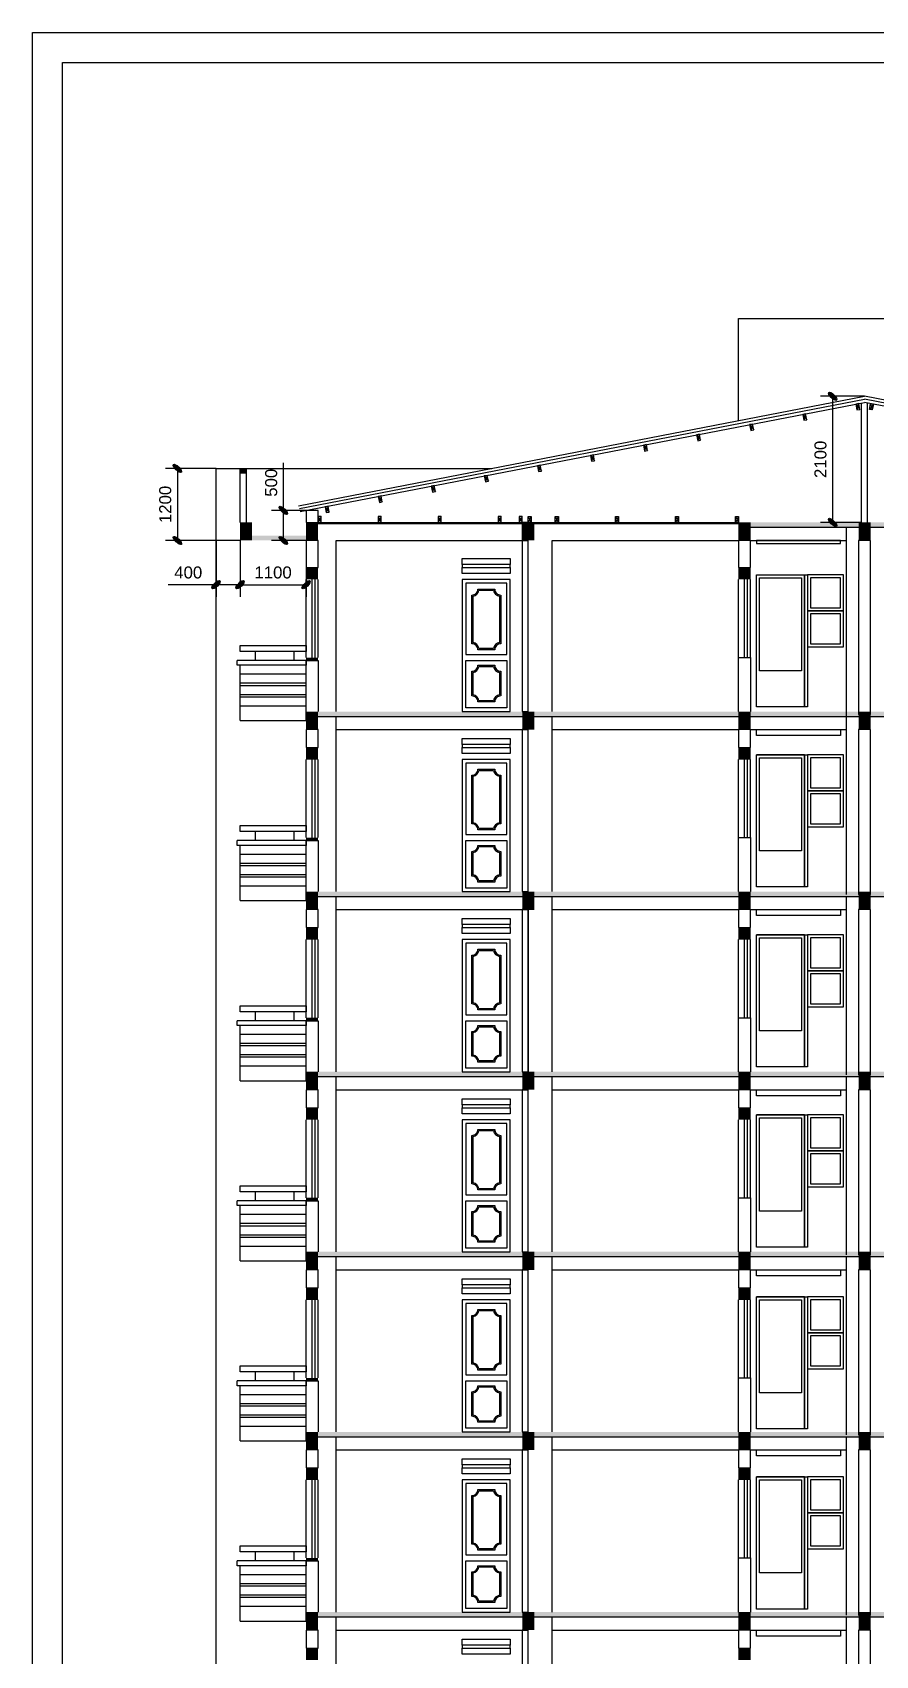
# Model space of a CAD drawing. Extents: x 5324 to 86020, y 1640 to 57560.
# Drawn here: x 5324 to 19362, y 30523 to 57560 of the extents above; entities that cross this region are included whole.
import ezdxf

# ---------------------------------------------------------------- set-up
doc = ezdxf.new("R2010")
doc.units = 0
doc.layers.get('0').update_dxf_attribs({"linetype": 'CONTINUOUS'})
doc.layers.get('DEFPOINTS').update_dxf_attribs({"linetype": 'CONTINUOUS'})
for name, color, linetype in [('BAO', 3, 'CONTINUOUS'), ('CUA', 4, 'CONTINUOUS'), ('DIM', 6, 'CONTINUOUS'), ('MAT_CAT', 5, 'CONTINUOUS'), ('mc1', 7, 'CONTINUOUS'), ('NET', 5, 'CONTINUOUS'), ('TUONG', 35, 'CONTINUOUS')]:
    doc.layers.add(name, color=color, linetype=linetype)
doc.styles.add('VNI-HELVE', font='VHELVEN.TTF')
doc.dimstyles.new('DIM100S', dxfattribs={"dimtxt": 200, "dimasz": 130, "dimexe": 200, "dimexo": 0, "dimgap": 100, "dimtad": 1, "dimdec": 0, "dimrnd": 50, "dimzin": 0, "dimdsep": 46, "dimtxsty": 'VNI-HELVE', "dimblk1": 'ARCHTICK', "dimblk2": 'ARCHTICK', "dimsah": 1, "dimcen": 0, "dimclrd": 6, "dimclre": 6, "dimclrt": 6, "dimadec": 0, "dimazin": 0, "dimtfac": 1, "dimtdec": 0, "dimtofl": 0, "dimtmove": 0, "dimatfit": 3, "dimfxl": 0, "dimtolj": 1, "dimtzin": 0, "dimarcsym": 0})

# ---------------------------------------------------------------- blocks, each defined once
blk = doc.blocks.new('xg')
at = {"layer": 'mc1', "color": 4, "linetype": 'ByBlock'}
for p, q in [((0, 0), (-50, -100)), ((-50, 0), (0, -100))]:
    blk.add_line(p, q, dxfattribs=at)
blk.add_lwpolyline([(-50, -100), (0, -100), (0, 0), (-50, 0)], close=True, dxfattribs=at)
blk = doc.blocks.new('_ArchTick')
h = blk.add_hatch(color=256)
edge = h.paths.add_edge_path()
edge.add_ellipse((0, 0), major_axis=(0.5, 0.5), ratio=0.348148, start_angle=0, end_angle=360)
blk.add_ellipse((0, 0), major_axis=(0.5, 0.5), ratio=0.348148)
blk = doc.blocks.new('*D36')
at = {"color": 6, "linetype": 'ByBlock'}
for p, q in [((8380, 49098), (8380, 48161)), ((8780, 49098), (8780, 48161)), ((8380, 48361), (7586, 48361)), ((8780, 48361), (8380, 48361))]:
    blk.add_line(p, q, dxfattribs=at)
at = {"layer": 'DEFPOINTS', "color": 0, "linetype": 'ByBlock'}
for p in [(8380, 49098), (8780, 49098), (8380, 48361)]:
    blk.add_point(p, dxfattribs=at)
at = {"color": 6, "linetype": 'ByBlock', "xscale": 130, "yscale": 130, "zscale": 130, "rotation": 180}
blk.add_blockref('_ArchTick', (8380, 48361), dxfattribs=at)
at = {"color": 6, "linetype": 'ByBlock', "xscale": 130, "yscale": 130, "zscale": 130}
blk.add_blockref('_ArchTick', (8780, 48361), dxfattribs=at)
at = {"color": 6, "linetype": 'ByBlock', "insert": (7918, 48564), "char_height": 200, "attachment_point": 5, "style": 'VNI-HELVE'}
blk.add_mtext('\\A1;400', dxfattribs=at)
blk = doc.blocks.new('*D37')
at = {"color": 6, "linetype": 'ByBlock'}
for p, q in [((9502, 49598), (9502, 50390)), ((10080, 49598), (9302, 49598)), ((9502, 49098), (9502, 49598)), ((10080, 49098), (9302, 49098))]:
    blk.add_line(p, q, dxfattribs=at)
at = {"layer": 'DEFPOINTS', "color": 0, "linetype": 'ByBlock'}
for p in [(9502, 49598), (10080, 49598), (10080, 49098)]:
    blk.add_point(p, dxfattribs=at)
at = {"color": 6, "linetype": 'ByBlock', "xscale": 130, "yscale": 130, "zscale": 130}
for p, rotation in [((9502, 49598), 90), ((9502, 49098), 270)]:
    blk.add_blockref('_ArchTick', p, dxfattribs=dict(at, rotation=rotation))
at = {"color": 6, "linetype": 'ByBlock', "insert": (9299, 50059), "char_height": 200, "attachment_point": 5, "rotation": 90, "style": 'VNI-HELVE'}
blk.add_mtext('\\A1;500', dxfattribs=at)
blk = doc.blocks.new('*D38')
at = {"color": 6, "linetype": 'ByBlock'}
for p, q in [((8780, 49098), (8780, 48161)), ((9880, 49098), (9880, 48161)), ((8780, 48361), (9880, 48361))]:
    blk.add_line(p, q, dxfattribs=at)
at = {"layer": 'DEFPOINTS', "color": 0, "linetype": 'ByBlock'}
for p in [(8780, 49098), (9880, 49098), (9880, 48361)]:
    blk.add_point(p, dxfattribs=at)
at = {"color": 6, "linetype": 'ByBlock', "xscale": 130, "yscale": 130, "zscale": 130, "rotation": 180}
blk.add_blockref('_ArchTick', (8780, 48361), dxfattribs=at)
at = {"color": 6, "linetype": 'ByBlock', "xscale": 130, "yscale": 130, "zscale": 130}
blk.add_blockref('_ArchTick', (9880, 48361), dxfattribs=at)
at = {"color": 6, "linetype": 'ByBlock', "insert": (9330, 48564), "char_height": 200, "attachment_point": 5, "style": 'VNI-HELVE'}
blk.add_mtext('\\A1;1100', dxfattribs=at)
blk = doc.blocks.new('*D111')
at = {"color": 6, "linetype": 'ByBlock'}
for p, q in [((8380, 50298), (7538, 50298)), ((7738, 50298), (7738, 49098)), ((8380, 49098), (7538, 49098))]:
    blk.add_line(p, q, dxfattribs=at)
at = {"layer": 'DEFPOINTS', "color": 0, "linetype": 'ByBlock'}
for p in [(8380, 50298), (7738, 49098), (8380, 49098)]:
    blk.add_point(p, dxfattribs=at)
at = {"color": 6, "linetype": 'ByBlock', "xscale": 130, "yscale": 130, "zscale": 130}
for p, rotation in [((7738, 50298), 90), ((7738, 49098), 270)]:
    blk.add_blockref('_ArchTick', p, dxfattribs=dict(at, rotation=rotation))
at = {"color": 6, "linetype": 'ByBlock', "insert": (7535, 49698), "char_height": 200, "attachment_point": 5, "rotation": 90, "style": 'VNI-HELVE'}
blk.add_mtext('\\A1;1200', dxfattribs=at)
blk = doc.blocks.new('*D176')
at = {"color": 6, "linetype": 'ByBlock'}
for p, q in [((19180, 51500), (18448, 51500)), ((18648, 51500), (18648, 49398)), ((19130, 49398), (18448, 49398))]:
    blk.add_line(p, q, dxfattribs=at)
at = {"layer": 'DEFPOINTS', "color": 0, "linetype": 'ByBlock'}
for p in [(19180, 51500), (18648, 49398), (19130, 49398)]:
    blk.add_point(p, dxfattribs=at)
at = {"color": 6, "linetype": 'ByBlock', "xscale": 130, "yscale": 130, "zscale": 130}
for p, rotation in [((18648, 51500), 90), ((18648, 49398), 270)]:
    blk.add_blockref('_ArchTick', p, dxfattribs=dict(at, rotation=rotation))
at = {"color": 6, "linetype": 'ByBlock', "insert": (18446, 50449), "char_height": 200, "attachment_point": 5, "rotation": 90, "style": 'VNI-HELVE'}
blk.add_mtext('\\A1;2100', dxfattribs=at)

msp = doc.modelspace()

# ---------------------------------------------------------------- linework, layer by layer
at = {"layer": 'BAO', "color": 3, "linetype": 'Continuous'}
for p, q in [((19130.4, 49398.1), (19130.4, 51388.4)), ((19130.4, 49398.1), (19130.4, 51388.4)), ((19230.4, 49398.1), (19230.4, 51388.4)), ((19230.4, 49398.1), (19230.4, 51388.4))]:
    msp.add_line(p, q, dxfattribs=at)
at = {"layer": 'BAO', "color": 4, "linetype": 'Continuous'}
msp.add_line((18180.4, 40328.1), (18180.4, 42528.1), dxfattribs=at)
at = {"layer": 'BAO', "color": 3, "linetype": 'Continuous'}
for points in [[(9880.4, 42648.1), (10080.4, 42648.1), (10080.4, 42948.1), (9880.4, 42948.1)], [(13480.4, 40248.1), (13580.4, 40248.1), (13580.4, 42948.1), (13480.4, 42948.1)], [(17080.4, 42648.1), (17280.4, 42648.1), (17280.4, 42948.1), (17080.4, 42948.1)]]:
    msp.add_lwpolyline(points, close=True, dxfattribs=at)
at = {"layer": 'CUA', "color": 4, "linetype": 'ByBlock'}
for p, q in [((18180.4, 46328.1), (18180.4, 48528.1)), ((18180.4, 45528.1), (17380.4, 45528.1)), ((18180.4, 43328.1), (18180.4, 45528.1))]:
    msp.add_line(p, q, dxfattribs=at)
at = {"layer": 'CUA', "color": 4}
for p, q in [((8780.4, 47248.1), (8780.4, 47348.1)), ((9880.4, 47098.1), (8730.4, 47098.1)), ((8730.4, 47018.1), (8730.4, 47098.1)), ((9030.4, 47246.1), (9030.4, 47098.1)), ((9680.4, 47098.1), (9680.4, 47248.1)), ((9880.4, 47098.1), (9880.4, 47018.1)), ((9880.4, 47018.1), (8730.4, 47018.1)), ((8780.4, 46098.1), (8780.4, 47018.1)), ((9880.4, 46868.1), (8780.4, 46868.1)), ((9880.4, 46098.1), (9880.4, 47018.1)), ((9880.4, 46718.1), (8780.4, 46718.1)), ((9880.4, 46678.1), (8780.4, 46678.1)), ((9880.4, 46528.1), (8780.4, 46528.1)), ((9880.4, 46488.1), (8780.4, 46488.1)), ((9880.4, 46338.1), (8780.4, 46338.1)), ((8780.4, 46098.1), (9880.4, 46098.1)), ((8780.4, 44248.1), (8780.4, 44348.1)), ((9880.4, 44098.1), (8730.4, 44098.1)), ((8730.4, 44018.1), (8730.4, 44098.1)), ((9030.4, 44246.1), (9030.4, 44098.1)), ((9680.4, 44098.1), (9680.4, 44248.1)), ((9880.4, 44098.1), (9880.4, 44018.1)), ((9880.4, 44018.1), (8730.4, 44018.1)), ((8780.4, 43098.1), (8780.4, 44018.1)), ((9880.4, 43868.1), (8780.4, 43868.1)), ((9880.4, 43098.1), (9880.4, 44018.1)), ((9880.4, 43718.1), (8780.4, 43718.1)), ((9880.4, 43678.1), (8780.4, 43678.1)), ((9880.4, 43528.1), (8780.4, 43528.1)), ((9880.4, 43488.1), (8780.4, 43488.1)), ((9880.4, 43338.1), (8780.4, 43338.1)), ((8780.4, 43098.1), (9880.4, 43098.1)), ((9880.4, 41098.1), (8730.4, 41098.1)), ((8730.4, 41018.1), (8730.4, 41098.1)), ((8780.4, 41248.1), (8780.4, 41348.1)), ((9030.4, 41246.1), (9030.4, 41098.1)), ((9680.4, 41098.1), (9680.4, 41248.1)), ((9880.4, 41098.1), (9880.4, 41018.1)), ((9880.4, 41018.1), (8730.4, 41018.1)), ((8780.4, 40098.1), (8780.4, 41018.1)), ((9880.4, 40868.1), (8780.4, 40868.1)), ((9880.4, 40098.1), (9880.4, 41018.1)), ((9880.4, 40718.1), (8780.4, 40718.1)), ((9880.4, 40678.1), (8780.4, 40678.1)), ((9880.4, 40528.1), (8780.4, 40528.1)), ((9880.4, 40488.1), (8780.4, 40488.1)), ((9880.4, 40338.1), (8780.4, 40338.1)), ((8780.4, 40098.1), (9880.4, 40098.1)), ((8780.4, 38248.1), (8780.4, 38348.1)), ((9030.4, 38246.1), (9030.4, 38098.1)), ((9680.4, 38098.1), (9680.4, 38248.1)), ((9880.4, 38098.1), (8730.4, 38098.1)), ((8730.4, 38018.1), (8730.4, 38098.1)), ((9880.4, 38018.1), (8730.4, 38018.1)), ((8780.4, 37098.1), (8780.4, 38018.1)), ((9880.4, 37868.1), (8780.4, 37868.1)), ((9880.4, 38098.1), (9880.4, 38018.1)), ((9880.4, 37098.1), (9880.4, 38018.1)), ((9880.4, 37718.1), (8780.4, 37718.1)), ((9880.4, 37678.1), (8780.4, 37678.1)), ((9880.4, 37528.1), (8780.4, 37528.1)), ((9880.4, 37488.1), (8780.4, 37488.1)), ((9880.4, 37338.1), (8780.4, 37338.1)), ((8780.4, 37098.1), (9880.4, 37098.1)), ((8780.4, 35248.1), (8780.4, 35348.1)), ((9030.4, 35246.1), (9030.4, 35098.1)), ((9680.4, 35098.1), (9680.4, 35248.1)), ((9880.4, 35098.1), (8730.4, 35098.1)), ((8730.4, 35018.1), (8730.4, 35098.1)), ((9880.4, 35018.1), (8730.4, 35018.1)), ((8780.4, 34098.1), (8780.4, 35018.1)), ((9880.4, 35098.1), (9880.4, 35018.1)), ((9880.4, 34098.1), (9880.4, 35018.1)), ((9880.4, 34868.1), (8780.4, 34868.1)), ((9880.4, 34718.1), (8780.4, 34718.1)), ((9880.4, 34678.1), (8780.4, 34678.1)), ((9880.4, 34528.1), (8780.4, 34528.1)), ((9880.4, 34488.1), (8780.4, 34488.1)), ((9880.4, 34338.1), (8780.4, 34338.1)), ((8780.4, 34098.1), (9880.4, 34098.1)), ((8780.4, 32248.1), (8780.4, 32348.1)), ((9030.4, 32246.1), (9030.4, 32098.1)), ((9680.4, 32098.1), (9680.4, 32248.1)), ((9880.4, 32098.1), (8730.4, 32098.1)), ((8730.4, 32018.1), (8730.4, 32098.1)), ((9880.4, 32018.1), (8730.4, 32018.1)), ((8780.4, 31098.1), (8780.4, 32018.1)), ((9880.4, 32098.1), (9880.4, 32018.1)), ((9880.4, 31098.1), (9880.4, 32018.1)), ((9880.4, 31868.1), (8780.4, 31868.1)), ((9880.4, 31718.1), (8780.4, 31718.1)), ((9880.4, 31678.1), (8780.4, 31678.1)), ((9880.4, 31528.1), (8780.4, 31528.1)), ((9880.4, 31488.1), (8780.4, 31488.1)), ((9880.4, 31338.1), (8780.4, 31338.1)), ((8780.4, 31098.1), (9880.4, 31098.1))]:
    msp.add_line(p, q, dxfattribs=at)
at = {"layer": 'CUA', "color": 4, "linetype": 'ByBlock'}
for points in [[(17380.4, 49048.1), (18780.4, 49048.1), (18780.4, 49098.1), (17380.4, 49098.1)], [(18230.4, 47928.1), (18830.4, 47928.1), (18830.4, 48528.1), (18230.4, 48528.1)], [(18280.4, 47978.1), (18780.4, 47978.1), (18780.4, 48478.1), (18280.4, 48478.1)], [(18230.4, 47328.1), (18830.4, 47328.1), (18830.4, 47928.1), (18230.4, 47928.1)], [(18280.4, 47378.1), (18780.4, 47378.1), (18780.4, 47878.1), (18280.4, 47878.1)], [(17380.4, 45948.1), (18780.4, 45948.1), (18780.4, 45848.1), (17380.4, 45848.1)], [(18230.4, 44928.1), (18830.4, 44928.1), (18830.4, 45528.1), (18230.4, 45528.1)], [(18280.4, 44978.1), (18780.4, 44978.1), (18780.4, 45478.1), (18280.4, 45478.1)], [(18230.4, 44328.1), (18830.4, 44328.1), (18830.4, 44928.1), (18230.4, 44928.1)], [(18280.4, 44378.1), (18780.4, 44378.1), (18780.4, 44878.1), (18280.4, 44878.1)], [(17380.4, 42948.1), (18780.4, 42948.1), (18780.4, 42848.1), (17380.4, 42848.1)]]:
    msp.add_lwpolyline(points, close=True, dxfattribs=at)
at = {"layer": 'CUA', "color": 4}
for points in [[(18180.4, 46328.1), (17380.4, 46328.1), (17380.4, 48528.1), (18180.4, 48528.1)], [(18130.4, 46928.1), (17430.4, 46928.1), (17430.4, 48478.1), (18130.4, 48478.1)], [(18180.4, 43328.1), (17380.4, 43328.1), (17380.4, 45528.1), (18180.4, 45528.1)], [(18130.4, 43928.1), (17430.4, 43928.1), (17430.4, 45478.1), (18130.4, 45478.1)], [(18180.4, 40328.1), (17380.4, 40328.1), (17380.4, 42528.1), (18180.4, 42528.1)], [(18130.4, 40928.1), (17430.4, 40928.1), (17430.4, 42478.1), (18130.4, 42478.1)], [(18180.4, 37328.1), (17380.4, 37328.1), (17380.4, 39528.1), (18180.4, 39528.1)], [(18130.4, 37928.1), (17430.4, 37928.1), (17430.4, 39478.1), (18130.4, 39478.1)], [(18180.4, 34298.1), (17380.4, 34298.1), (17380.4, 36498.1), (18180.4, 36498.1)], [(18130.4, 34898.1), (17430.4, 34898.1), (17430.4, 36448.1), (18130.4, 36448.1)], [(18180.4, 31298.1), (17380.4, 31298.1), (17380.4, 33498.1), (18180.4, 33498.1)], [(18130.4, 31898.1), (17430.4, 31898.1), (17430.4, 33448.1), (18130.4, 33448.1)]]:
    msp.add_lwpolyline(points, close=True, dxfattribs=at)
for points in [[(18180.4, 46328.1), (18180.4, 48528.1), (18230.4, 48528.1), (18230.4, 46328.1), (18180.4, 46328.1)], [(8780.4, 47348.1), (9880.4, 47348.1), (9880.4, 47248.1), (8780.4, 47248.1)], [(18180.4, 43328.1), (18180.4, 45528.1), (18230.4, 45528.1), (18230.4, 43328.1), (18180.4, 43328.1)], [(8780.4, 44348.1), (9880.4, 44348.1), (9880.4, 44248.1), (8780.4, 44248.1)], [(18180.4, 40328.1), (18180.4, 42528.1), (18230.4, 42528.1), (18230.4, 40328.1), (18180.4, 40328.1)], [(8780.4, 41348.1), (9880.4, 41348.1), (9880.4, 41248.1), (8780.4, 41248.1)], [(18180.4, 37328.1), (18180.4, 39528.1), (18230.4, 39528.1), (18230.4, 37328.1), (18180.4, 37328.1)], [(8780.4, 38348.1), (9880.4, 38348.1), (9880.4, 38248.1), (8780.4, 38248.1)], [(18180.4, 34298.1), (18180.4, 36498.1), (18230.4, 36498.1), (18230.4, 34298.1), (18180.4, 34298.1)], [(8780.4, 35348.1), (9880.4, 35348.1), (9880.4, 35248.1), (8780.4, 35248.1)], [(18180.4, 31298.1), (18180.4, 33498.1), (18230.4, 33498.1), (18230.4, 31298.1), (18180.4, 31298.1)], [(8780.4, 32348.1), (9880.4, 32348.1), (9880.4, 32248.1), (8780.4, 32248.1)]]:
    msp.add_lwpolyline(points, dxfattribs=at)
at = {"layer": 'DIM', "color": 4}
for points in [[(12540.4, 47198.1), (13220.4, 47198.1), (13220.4, 48388.1), (12540.4, 48388.1)], [(12540.4, 47098.1), (13220.4, 47098.1), (13220.4, 46308.1), (12540.4, 46308.1)], [(12540.4, 44198.1), (13220.4, 44198.1), (13220.4, 45388.1), (12540.4, 45388.1)], [(12540.4, 44098.1), (13220.4, 44098.1), (13220.4, 43308.1), (12540.4, 43308.1)], [(12540.4, 41198.1), (13220.4, 41198.1), (13220.4, 42388.1), (12540.4, 42388.1)], [(12540.4, 41098.1), (13220.4, 41098.1), (13220.4, 40308.1), (12540.4, 40308.1)], [(12540.4, 38198.1), (13220.4, 38198.1), (13220.4, 39388.1), (12540.4, 39388.1)], [(12540.4, 38098.1), (13220.4, 38098.1), (13220.4, 37308.1), (12540.4, 37308.1)], [(12540.4, 35198.1), (13220.4, 35198.1), (13220.4, 36388.1), (12540.4, 36388.1)], [(12540.4, 35098.1), (13220.4, 35098.1), (13220.4, 34308.1), (12540.4, 34308.1)], [(12540.4, 32198.1), (13220.4, 32198.1), (13220.4, 33388.1), (12540.4, 33388.1)], [(12540.4, 32098.1), (13220.4, 32098.1), (13220.4, 31308.1), (12540.4, 31308.1)]]:
    msp.add_lwpolyline(points, close=True, dxfattribs=at)
at = {"layer": 'DIM', "color": 6}
for points in [[(12740.4, 48288.1), (13020.4, 48288.1, 0.4142136), (13120.4, 48188.1), (13120.4, 47378.1, 0.4142136), (13020.4, 47278.1), (12740.4, 47278.1, 0.4142136), (12640.4, 47378.1), (12640.4, 48188.1, 0.4142136)], [(12758.7, 48268.1), (13002.1, 48268.1, 0.3191977), (13100.4, 48169.8), (13100.4, 47396.4, 0.3191977), (13002.1, 47298.1), (12758.7, 47298.1, 0.3191977), (12660.4, 47396.4), (12660.4, 48169.8, 0.3191977)], [(12740.4, 46408.1, 0.4142136), (12640.4, 46508.1), (12640.4, 46918.1, 0.4142136), (12740.4, 47018.1), (13020.4, 47018.1, 0.4142136), (13120.4, 46918.1), (13120.4, 46508.1, 0.4142136), (13020.4, 46408.1)], [(12758.7, 46428.1, 0.3191977), (12660.4, 46526.4), (12660.4, 46899.8, 0.3191977), (12758.7, 46998.1), (13002.1, 46998.1, 0.3191977), (13100.4, 46899.8), (13100.4, 46526.4, 0.3191977), (13002.1, 46428.1)], [(12740.4, 45288.1), (13020.4, 45288.1, 0.4142136), (13120.4, 45188.1), (13120.4, 44378.1, 0.4142136), (13020.4, 44278.1), (12740.4, 44278.1, 0.4142136), (12640.4, 44378.1), (12640.4, 45188.1, 0.4142136)], [(12758.7, 45268.1), (13002.1, 45268.1, 0.3191977), (13100.4, 45169.8), (13100.4, 44396.4, 0.3191977), (13002.1, 44298.1), (12758.7, 44298.1, 0.3191977), (12660.4, 44396.4), (12660.4, 45169.8, 0.3191977)], [(12740.4, 43408.1, 0.4142136), (12640.4, 43508.1), (12640.4, 43918.1, 0.4142136), (12740.4, 44018.1), (13020.4, 44018.1, 0.4142136), (13120.4, 43918.1), (13120.4, 43508.1, 0.4142136), (13020.4, 43408.1)], [(12758.7, 43428.1, 0.3191977), (12660.4, 43526.4), (12660.4, 43899.8, 0.3191977), (12758.7, 43998.1), (13002.1, 43998.1, 0.3191977), (13100.4, 43899.8), (13100.4, 43526.4, 0.3191977), (13002.1, 43428.1)], [(12740.4, 42288.1), (13020.4, 42288.1, 0.4142136), (13120.4, 42188.1), (13120.4, 41378.1, 0.4142136), (13020.4, 41278.1), (12740.4, 41278.1, 0.4142136), (12640.4, 41378.1), (12640.4, 42188.1, 0.4142136)], [(12758.7, 42268.1), (13002.1, 42268.1, 0.3191977), (13100.4, 42169.8), (13100.4, 41396.4, 0.3191977), (13002.1, 41298.1), (12758.7, 41298.1, 0.3191977), (12660.4, 41396.4), (12660.4, 42169.8, 0.3191977)], [(12740.4, 40408.1, 0.4142136), (12640.4, 40508.1), (12640.4, 40918.1, 0.4142136), (12740.4, 41018.1), (13020.4, 41018.1, 0.4142136), (13120.4, 40918.1), (13120.4, 40508.1, 0.4142136), (13020.4, 40408.1)], [(12758.7, 40428.1, 0.3191977), (12660.4, 40526.4), (12660.4, 40899.8, 0.3191977), (12758.7, 40998.1), (13002.1, 40998.1, 0.3191977), (13100.4, 40899.8), (13100.4, 40526.4, 0.3191977), (13002.1, 40428.1)], [(12740.4, 39288.1), (13020.4, 39288.1, 0.4142136), (13120.4, 39188.1), (13120.4, 38378.1, 0.4142136), (13020.4, 38278.1), (12740.4, 38278.1, 0.4142136), (12640.4, 38378.1), (12640.4, 39188.1, 0.4142136)], [(12758.7, 39268.1), (13002.1, 39268.1, 0.3191977), (13100.4, 39169.8), (13100.4, 38396.4, 0.3191977), (13002.1, 38298.1), (12758.7, 38298.1, 0.3191977), (12660.4, 38396.4), (12660.4, 39169.8, 0.3191977)], [(12740.4, 37408.1, 0.4142136), (12640.4, 37508.1), (12640.4, 37918.1, 0.4142136), (12740.4, 38018.1), (13020.4, 38018.1, 0.4142136), (13120.4, 37918.1), (13120.4, 37508.1, 0.4142136), (13020.4, 37408.1)], [(12758.7, 37428.1, 0.3191977), (12660.4, 37526.4), (12660.4, 37899.8, 0.3191977), (12758.7, 37998.1), (13002.1, 37998.1, 0.3191977), (13100.4, 37899.8), (13100.4, 37526.4, 0.3191977), (13002.1, 37428.1)], [(12740.4, 36288.1), (13020.4, 36288.1, 0.4142136), (13120.4, 36188.1), (13120.4, 35378.1, 0.4142136), (13020.4, 35278.1), (12740.4, 35278.1, 0.4142136), (12640.4, 35378.1), (12640.4, 36188.1, 0.4142136)], [(12758.7, 36268.1), (13002.1, 36268.1, 0.3191977), (13100.4, 36169.8), (13100.4, 35396.4, 0.3191977), (13002.1, 35298.1), (12758.7, 35298.1, 0.3191977), (12660.4, 35396.4), (12660.4, 36169.8, 0.3191977)], [(12740.4, 34408.1, 0.4142136), (12640.4, 34508.1), (12640.4, 34918.1, 0.4142136), (12740.4, 35018.1), (13020.4, 35018.1, 0.4142136), (13120.4, 34918.1), (13120.4, 34508.1, 0.4142136), (13020.4, 34408.1)], [(12758.7, 34428.1, 0.3191977), (12660.4, 34526.4), (12660.4, 34899.8, 0.3191977), (12758.7, 34998.1), (13002.1, 34998.1, 0.3191977), (13100.4, 34899.8), (13100.4, 34526.4, 0.3191977), (13002.1, 34428.1)], [(12740.4, 33288.1), (13020.4, 33288.1, 0.4142136), (13120.4, 33188.1), (13120.4, 32378.1, 0.4142136), (13020.4, 32278.1), (12740.4, 32278.1, 0.4142136), (12640.4, 32378.1), (12640.4, 33188.1, 0.4142136)], [(12758.7, 33268.1), (13002.1, 33268.1, 0.3191977), (13100.4, 33169.8), (13100.4, 32396.4, 0.3191977), (13002.1, 32298.1), (12758.7, 32298.1, 0.3191977), (12660.4, 32396.4), (12660.4, 33169.8, 0.3191977)], [(12740.4, 31408.1, 0.4142136), (12640.4, 31508.1), (12640.4, 31918.1, 0.4142136), (12740.4, 32018.1), (13020.4, 32018.1, 0.4142136), (13120.4, 31918.1), (13120.4, 31508.1, 0.4142136), (13020.4, 31408.1)], [(12758.7, 31428.1, 0.3191977), (12660.4, 31526.4), (12660.4, 31899.8, 0.3191977), (12758.7, 31998.1), (13002.1, 31998.1, 0.3191977), (13100.4, 31899.8), (13100.4, 31526.4, 0.3191977), (13002.1, 31428.1)]]:
    msp.add_lwpolyline(points, format="xyb", close=True, dxfattribs=at)
at = {"layer": 'MAT_CAT', "color": 5, "linetype": 'Continuous'}
for points in [[(8780.4, 50227.2), (8880.4, 50227.2)], [(17280.4, 49318.1), (21080.4, 49318.1)], [(10080.4, 46168.1), (28280.4, 46168.1)], [(10080.4, 43168.1), (28280.4, 43168.1)], [(10080.4, 40168.1), (28280.4, 40168.1)], [(10080.4, 37168.1), (28280.4, 37168.1)], [(10080.4, 34168.1), (28280.4, 34168.1)], [(10080.4, 31168.1), (28280.4, 31168.1)]]:
    msp.add_lwpolyline(points, dxfattribs=at)
msp.add_solid([(8780.4, 50227.2), (8880.4, 50227.2), (8780.4, 50298.1), (8880.4, 50298.1)], dxfattribs=at)
at = {"layer": 'mc1', "color": 4, "linetype": 'ByBlock'}
for p, q in [((9754, 49675.5), (19180.4, 51499.9)), ((9780.4, 49578.7), (19180.4, 51398.1)), ((28618.9, 49673.1), (19180.4, 51499.9)), ((28580.4, 49578.7), (19180.4, 51398.1)), ((9880.4, 47148.1), (9880.4, 48448.1)), ((9980.4, 47148.1), (9980.4, 48448.1)), ((10030.4, 47148.1), (10030.4, 48448.1)), ((10080.4, 47148.1), (10080.4, 48448.1)), ((17180.4, 47148.1), (17180.4, 48448.1)), ((17230.4, 47148.1), (17230.4, 48448.1)), ((17280.4, 47148.1), (17280.4, 48448.1)), ((9880.4, 44148.1), (9880.4, 45448.1)), ((9980.4, 44148.1), (9980.4, 45448.1)), ((10030.4, 44148.1), (10030.4, 45448.1)), ((10080.4, 44148.1), (10080.4, 45448.1)), ((17180.4, 44148.1), (17180.4, 45448.1)), ((17230.4, 44148.1), (17230.4, 45448.1)), ((17280.4, 44148.1), (17280.4, 45448.1)), ((18180.4, 42528.1), (17380.4, 42528.1)), ((9880.4, 41148.1), (9880.4, 42448.1)), ((9980.4, 41148.1), (9980.4, 42448.1)), ((10030.4, 41148.1), (10030.4, 42448.1)), ((10080.4, 41148.1), (10080.4, 42448.1)), ((17180.4, 41148.1), (17180.4, 42448.1)), ((17230.4, 41148.1), (17230.4, 42448.1)), ((17280.4, 41148.1), (17280.4, 42448.1)), ((18180.4, 39528.1), (17380.4, 39528.1)), ((18180.4, 37328.1), (18180.4, 39528.1)), ((9880.4, 38148.1), (9880.4, 39448.1)), ((9980.4, 38148.1), (9980.4, 39448.1)), ((10030.4, 38148.1), (10030.4, 39448.1)), ((10080.4, 38148.1), (10080.4, 39448.1)), ((17180.4, 38148.1), (17180.4, 39448.1)), ((17230.4, 38148.1), (17230.4, 39448.1)), ((17280.4, 38148.1), (17280.4, 39448.1)), ((9880.4, 35148.1), (9880.4, 36448.1)), ((9980.4, 35148.1), (9980.4, 36448.1)), ((10030.4, 35148.1), (10030.4, 36448.1)), ((10080.4, 35148.1), (10080.4, 36448.1)), ((17180.4, 35148.1), (17180.4, 36448.1)), ((17230.4, 35148.1), (17230.4, 36448.1)), ((17280.4, 35148.1), (17280.4, 36448.1)), ((18180.4, 36498.1), (17380.4, 36498.1)), ((18180.4, 34298.1), (18180.4, 36498.1)), ((9880.4, 32148.1), (9880.4, 33448.1)), ((9980.4, 32148.1), (9980.4, 33448.1)), ((10030.4, 32148.1), (10030.4, 33448.1)), ((10080.4, 32148.1), (10080.4, 33448.1)), ((17180.4, 32148.1), (17180.4, 33448.1)), ((17230.4, 32148.1), (17230.4, 33448.1)), ((17280.4, 32148.1), (17280.4, 33448.1)), ((18180.4, 33498.1), (17380.4, 33498.1)), ((18180.4, 31298.1), (18180.4, 33498.1))]:
    msp.add_line(p, q, dxfattribs=at)
at = {"layer": 'mc1', "color": 5, "linetype": 'ByBlock'}
for p in [(9770.9, 49627.8), (28589.9, 49627.8)]:
    msp.add_line(p, (19180.4, 51449), dxfattribs=at)
at = {"layer": 'mc1', "color": 4, "linetype": 'ByBlock'}
for points in [[(12480.4, 48798.1), (13280.4, 48798.1), (13280.4, 48698.1), (12480.4, 48698.1)], [(12480.4, 48648.1), (13280.4, 48648.1), (13280.4, 48698.1), (12480.4, 48698.1)], [(12480.4, 48648.1), (13280.4, 48648.1), (13280.4, 48548.1), (12480.4, 48548.1)], [(12480.4, 45798.1), (13280.4, 45798.1), (13280.4, 45698.1), (12480.4, 45698.1)], [(12480.4, 45648.1), (13280.4, 45648.1), (13280.4, 45698.1), (12480.4, 45698.1)], [(12480.4, 45648.1), (13280.4, 45648.1), (13280.4, 45548.1), (12480.4, 45548.1)], [(12480.4, 42798.1), (13280.4, 42798.1), (13280.4, 42698.1), (12480.4, 42698.1)], [(17380.4, 42948.1), (18780.4, 42948.1), (18780.4, 42848.1), (17380.4, 42848.1)], [(12480.4, 42648.1), (13280.4, 42648.1), (13280.4, 42698.1), (12480.4, 42698.1)], [(12480.4, 42648.1), (13280.4, 42648.1), (13280.4, 42548.1), (12480.4, 42548.1)], [(18230.4, 41928.1), (18830.4, 41928.1), (18830.4, 42528.1), (18230.4, 42528.1)], [(18280.4, 41978.1), (18780.4, 41978.1), (18780.4, 42478.1), (18280.4, 42478.1)], [(18230.4, 41328.1), (18830.4, 41328.1), (18830.4, 41928.1), (18230.4, 41928.1)], [(18280.4, 41378.1), (18780.4, 41378.1), (18780.4, 41878.1), (18280.4, 41878.1)], [(12480.4, 39798.1), (13280.4, 39798.1), (13280.4, 39698.1), (12480.4, 39698.1)], [(17380.4, 39948.1), (18780.4, 39948.1), (18780.4, 39848.1), (17380.4, 39848.1)], [(12480.4, 39648.1), (13280.4, 39648.1), (13280.4, 39698.1), (12480.4, 39698.1)], [(12480.4, 39648.1), (13280.4, 39648.1), (13280.4, 39548.1), (12480.4, 39548.1)], [(18230.4, 38928.1), (18830.4, 38928.1), (18830.4, 39528.1), (18230.4, 39528.1)], [(18280.4, 38978.1), (18780.4, 38978.1), (18780.4, 39478.1), (18280.4, 39478.1)], [(18230.4, 38328.1), (18830.4, 38328.1), (18830.4, 38928.1), (18230.4, 38928.1)], [(18280.4, 38378.1), (18780.4, 38378.1), (18780.4, 38878.1), (18280.4, 38878.1)], [(12480.4, 36798.1), (13280.4, 36798.1), (13280.4, 36698.1), (12480.4, 36698.1)], [(17380.4, 36948.1), (18780.4, 36948.1), (18780.4, 36848.1), (17380.4, 36848.1)], [(12480.4, 36648.1), (13280.4, 36648.1), (13280.4, 36698.1), (12480.4, 36698.1)], [(12480.4, 36648.1), (13280.4, 36648.1), (13280.4, 36548.1), (12480.4, 36548.1)], [(18230.4, 35898.1), (18830.4, 35898.1), (18830.4, 36498.1), (18230.4, 36498.1)], [(18280.4, 35948.1), (18780.4, 35948.1), (18780.4, 36448.1), (18280.4, 36448.1)], [(18230.4, 35298.1), (18830.4, 35298.1), (18830.4, 35898.1), (18230.4, 35898.1)], [(18280.4, 35348.1), (18780.4, 35348.1), (18780.4, 35848.1), (18280.4, 35848.1)], [(12480.4, 33798.1), (13280.4, 33798.1), (13280.4, 33698.1), (12480.4, 33698.1)], [(17380.4, 33948.1), (18780.4, 33948.1), (18780.4, 33848.1), (17380.4, 33848.1)], [(12480.4, 33648.1), (13280.4, 33648.1), (13280.4, 33698.1), (12480.4, 33698.1)], [(12480.4, 33648.1), (13280.4, 33648.1), (13280.4, 33548.1), (12480.4, 33548.1)], [(18230.4, 32898.1), (18830.4, 32898.1), (18830.4, 33498.1), (18230.4, 33498.1)], [(18280.4, 32948.1), (18780.4, 32948.1), (18780.4, 33448.1), (18280.4, 33448.1)], [(18230.4, 32298.1), (18830.4, 32298.1), (18830.4, 32898.1), (18230.4, 32898.1)], [(18280.4, 32348.1), (18780.4, 32348.1), (18780.4, 32848.1), (18280.4, 32848.1)], [(17380.4, 30948.1), (18780.4, 30948.1), (18780.4, 30848.1), (17380.4, 30848.1)], [(12480.4, 30798.1), (13280.4, 30798.1), (13280.4, 30698.1), (12480.4, 30698.1)], [(12480.4, 30648.1), (13280.4, 30648.1), (13280.4, 30698.1), (12480.4, 30698.1)], [(12480.4, 30648.1), (13280.4, 30648.1), (13280.4, 30548.1), (12480.4, 30548.1)]]:
    msp.add_lwpolyline(points, close=True, dxfattribs=at)
at = {"layer": 'mc1', "color": 5, "linetype": 'ByBlock'}
for points in [[(8780.4, 49398.1), (8980.4, 49398.1), (8780.4, 49098.1), (8980.4, 49098.1)], [(9880.4, 49398.1), (10080.4, 49398.1), (9880.4, 49098.1), (10080.4, 49098.1)], [(13480.4, 49398.1), (13680.4, 49398.1), (13480.4, 49098.1), (13680.4, 49098.1)], [(17080.4, 49398.1), (17280.4, 49398.1), (17080.4, 49098.1), (17280.4, 49098.1)], [(17280.4, 49318.1), (17280.4, 49398.1), (21080.4, 49318.1), (21080.4, 49398.1)], [(19080.4, 49398.1), (19280.4, 49398.1), (19080.4, 49098.1), (19280.4, 49098.1)], [(8980.4, 49098.1), (8980.4, 49178.1), (9880.4, 49098.1), (9880.4, 49178.1)], [(9880.4, 48648.1), (10080.4, 48648.1), (9880.4, 48448.1), (10080.4, 48448.1)], [(17080.4, 48648.1), (17280.4, 48648.1), (17080.4, 48448.1), (17280.4, 48448.1)], [(9880.4, 46248.1), (10080.4, 46248.1), (9880.4, 45948.1), (10080.4, 45948.1)], [(9880.4, 46248.1), (10080.4, 46248.1), (9880.4, 45948.1), (10080.4, 45948.1)], [(10080.4, 46248.1), (17080.4, 46248.1), (10080.4, 46168.1), (17080.4, 46168.1)], [(10080.4, 46248.1), (17080.4, 46248.1), (10080.4, 46168.1), (17080.4, 46168.1)], [(13480.4, 46248.1), (13680.4, 46248.1), (13480.4, 45948.1), (13680.4, 45948.1)], [(13480.4, 46248.1), (13680.4, 46248.1), (13480.4, 45948.1), (13680.4, 45948.1)], [(17080.4, 46248.1), (17280.4, 46248.1), (17080.4, 45948.1), (17280.4, 45948.1)], [(17080.4, 46248.1), (17280.4, 46248.1), (17080.4, 45948.1), (17280.4, 45948.1)], [(17280.4, 46168.1), (17280.4, 46248.1), (21080.4, 46168.1), (21080.4, 46248.1)], [(19080.4, 46248.1), (19280.4, 46248.1), (19080.4, 45948.1), (19280.4, 45948.1)], [(19080.4, 46248.1), (19280.4, 46248.1), (19080.4, 45948.1), (19280.4, 45948.1)], [(9880.4, 45648.1), (10080.4, 45648.1), (9880.4, 45448.1), (10080.4, 45448.1)], [(17080.4, 45648.1), (17280.4, 45648.1), (17080.4, 45448.1), (17280.4, 45448.1)], [(9880.4, 43248.1), (10080.4, 43248.1), (9880.4, 42948.1), (10080.4, 42948.1)], [(9880.4, 43248.1), (10080.4, 43248.1), (9880.4, 42948.1), (10080.4, 42948.1)], [(10080.4, 43248.1), (17080.4, 43248.1), (10080.4, 43168.1), (17080.4, 43168.1)], [(10080.4, 43248.1), (17080.4, 43248.1), (10080.4, 43168.1), (17080.4, 43168.1)], [(13480.4, 43248.1), (13680.4, 43248.1), (13480.4, 42948.1), (13680.4, 42948.1)], [(13480.4, 43248.1), (13680.4, 43248.1), (13480.4, 42948.1), (13680.4, 42948.1)], [(17080.4, 43248.1), (17280.4, 43248.1), (17080.4, 42948.1), (17280.4, 42948.1)], [(17080.4, 43248.1), (17280.4, 43248.1), (17080.4, 42948.1), (17280.4, 42948.1)], [(17280.4, 43168.1), (17280.4, 43248.1), (21080.4, 43168.1), (21080.4, 43248.1)], [(19080.4, 43248.1), (19280.4, 43248.1), (19080.4, 42948.1), (19280.4, 42948.1)], [(19080.4, 43248.1), (19280.4, 43248.1), (19080.4, 42948.1), (19280.4, 42948.1)], [(9880.4, 42648.1), (10080.4, 42648.1), (9880.4, 42448.1), (10080.4, 42448.1)], [(17080.4, 42648.1), (17280.4, 42648.1), (17080.4, 42448.1), (17280.4, 42448.1)], [(9880.4, 40248.1), (10080.4, 40248.1), (9880.4, 39948.1), (10080.4, 39948.1)], [(9880.4, 40248.1), (10080.4, 40248.1), (9880.4, 39948.1), (10080.4, 39948.1)], [(10080.4, 40248.1), (17080.4, 40248.1), (10080.4, 40168.1), (17080.4, 40168.1)], [(10080.4, 40248.1), (17080.4, 40248.1), (10080.4, 40168.1), (17080.4, 40168.1)], [(13480.4, 40248.1), (13680.4, 40248.1), (13480.4, 39948.1), (13680.4, 39948.1)], [(13480.4, 40248.1), (13680.4, 40248.1), (13480.4, 39948.1), (13680.4, 39948.1)], [(17080.4, 40248.1), (17280.4, 40248.1), (17080.4, 39948.1), (17280.4, 39948.1)], [(17080.4, 40248.1), (17280.4, 40248.1), (17080.4, 39948.1), (17280.4, 39948.1)], [(17280.4, 40168.1), (17280.4, 40248.1), (21080.4, 40168.1), (21080.4, 40248.1)], [(19080.4, 40248.1), (19280.4, 40248.1), (19080.4, 39948.1), (19280.4, 39948.1)], [(19080.4, 40248.1), (19280.4, 40248.1), (19080.4, 39948.1), (19280.4, 39948.1)], [(9880.4, 39648.1), (10080.4, 39648.1), (9880.4, 39448.1), (10080.4, 39448.1)], [(17080.4, 39648.1), (17280.4, 39648.1), (17080.4, 39448.1), (17280.4, 39448.1)], [(9880.4, 37248.1), (10080.4, 37248.1), (9880.4, 36948.1), (10080.4, 36948.1)], [(9880.4, 37248.1), (10080.4, 37248.1), (9880.4, 36948.1), (10080.4, 36948.1)], [(10080.4, 37248.1), (17080.4, 37248.1), (10080.4, 37168.1), (17080.4, 37168.1)], [(10080.4, 37248.1), (17080.4, 37248.1), (10080.4, 37168.1), (17080.4, 37168.1)], [(13480.4, 37248.1), (13680.4, 37248.1), (13480.4, 36948.1), (13680.4, 36948.1)], [(13480.4, 37248.1), (13680.4, 37248.1), (13480.4, 36948.1), (13680.4, 36948.1)], [(17080.4, 37248.1), (17280.4, 37248.1), (17080.4, 36948.1), (17280.4, 36948.1)], [(17080.4, 37248.1), (17280.4, 37248.1), (17080.4, 36948.1), (17280.4, 36948.1)], [(17280.4, 37168.1), (17280.4, 37248.1), (21080.4, 37168.1), (21080.4, 37248.1)], [(19080.4, 37248.1), (19280.4, 37248.1), (19080.4, 36948.1), (19280.4, 36948.1)], [(19080.4, 37248.1), (19280.4, 37248.1), (19080.4, 36948.1), (19280.4, 36948.1)], [(9880.4, 36648.1), (10080.4, 36648.1), (9880.4, 36448.1), (10080.4, 36448.1)], [(17080.4, 36648.1), (17280.4, 36648.1), (17080.4, 36448.1), (17280.4, 36448.1)], [(9880.4, 34248.1), (10080.4, 34248.1), (9880.4, 33948.1), (10080.4, 33948.1)], [(9880.4, 34248.1), (10080.4, 34248.1), (9880.4, 33948.1), (10080.4, 33948.1)], [(10080.4, 34248.1), (17080.4, 34248.1), (10080.4, 34168.1), (17080.4, 34168.1)], [(10080.4, 34248.1), (17080.4, 34248.1), (10080.4, 34168.1), (17080.4, 34168.1)], [(13480.4, 34248.1), (13680.4, 34248.1), (13480.4, 33948.1), (13680.4, 33948.1)], [(13480.4, 34248.1), (13680.4, 34248.1), (13480.4, 33948.1), (13680.4, 33948.1)], [(17080.4, 34248.1), (17280.4, 34248.1), (17080.4, 33948.1), (17280.4, 33948.1)], [(17080.4, 34248.1), (17280.4, 34248.1), (17080.4, 33948.1), (17280.4, 33948.1)], [(17280.4, 34168.1), (17280.4, 34248.1), (21080.4, 34168.1), (21080.4, 34248.1)], [(19080.4, 34248.1), (19280.4, 34248.1), (19080.4, 33948.1), (19280.4, 33948.1)], [(19080.4, 34248.1), (19280.4, 34248.1), (19080.4, 33948.1), (19280.4, 33948.1)], [(9880.4, 33648.1), (10080.4, 33648.1), (9880.4, 33448.1), (10080.4, 33448.1)], [(17080.4, 33648.1), (17280.4, 33648.1), (17080.4, 33448.1), (17280.4, 33448.1)], [(9880.4, 31248.1), (10080.4, 31248.1), (9880.4, 30948.1), (10080.4, 30948.1)], [(9880.4, 31248.1), (10080.4, 31248.1), (9880.4, 30948.1), (10080.4, 30948.1)], [(10080.4, 31248.1), (17080.4, 31248.1), (10080.4, 31168.1), (17080.4, 31168.1)], [(10080.4, 31248.1), (17080.4, 31248.1), (10080.4, 31168.1), (17080.4, 31168.1)], [(13480.4, 31248.1), (13680.4, 31248.1), (13480.4, 30948.1), (13680.4, 30948.1)], [(13480.4, 31248.1), (13680.4, 31248.1), (13480.4, 30948.1), (13680.4, 30948.1)], [(17080.4, 31248.1), (17280.4, 31248.1), (17080.4, 30948.1), (17280.4, 30948.1)], [(17080.4, 31248.1), (17280.4, 31248.1), (17080.4, 30948.1), (17280.4, 30948.1)], [(17280.4, 31168.1), (17280.4, 31248.1), (21080.4, 31168.1), (21080.4, 31248.1)], [(19080.4, 31248.1), (19280.4, 31248.1), (19080.4, 30948.1), (19280.4, 30948.1)], [(19080.4, 31248.1), (19280.4, 31248.1), (19080.4, 30948.1), (19280.4, 30948.1)], [(9880.4, 30648.1), (10080.4, 30648.1), (9880.4, 30448.1), (10080.4, 30448.1)], [(17080.4, 30648.1), (17280.4, 30648.1), (17080.4, 30448.1), (17280.4, 30448.1)]]:
    msp.add_solid(points, dxfattribs=at)
at = {"layer": 'NET', "color": 5, "linetype": 'Continuous'}
for p, q in [((17280.4, 46168.1), (21080.4, 46168.1)), ((17280.4, 43168.1), (21080.4, 43168.1)), ((17280.4, 40168.1), (21080.4, 40168.1)), ((17280.4, 37168.1), (21080.4, 37168.1)), ((17280.4, 34168.1), (21080.4, 34168.1))]:
    msp.add_line(p, q, dxfattribs=at)
msp.add_lwpolyline([(17280.4, 31168.1), (21080.4, 31168.1)], dxfattribs=at)
for points in [[(9880.4, 47098.1), (10080.4, 47098.1), (9880.4, 47148.1), (10080.4, 47148.1)], [(9880.4, 44098.1), (10080.4, 44098.1), (9880.4, 44148.1), (10080.4, 44148.1)], [(9880.4, 41098.1), (10080.4, 41098.1), (9880.4, 41148.1), (10080.4, 41148.1)], [(9880.4, 38098.1), (10080.4, 38098.1), (9880.4, 38148.1), (10080.4, 38148.1)], [(9880.4, 35098.1), (10080.4, 35098.1), (9880.4, 35148.1), (10080.4, 35148.1)], [(9880.4, 32098.1), (10080.4, 32098.1), (9880.4, 32148.1), (10080.4, 32148.1)]]:
    msp.add_solid(points, dxfattribs=at)
at = {"layer": 'TUONG', "color": 3}
for p, q in [((17080.4, 52798.1), (20998.1, 52798.1)), ((17080.4, 51093.5), (17080.4, 52798.1)), ((8380.4, 21948.1), (8380.4, 50298.1)), ((8880.4, 50298.1), (12970.8, 50298.1))]:
    msp.add_line(p, q, dxfattribs=at)
at = {"layer": 'TUONG', "color": 4, "linetype": 'Continuous'}
for p, q in [((10080.4, 49398.1), (17080.4, 49398.1)), ((10080.4, 49378.1), (13480.4, 49378.1)), ((13580.4, 49378.1), (17080.4, 49378.1))]:
    msp.add_line(p, q, dxfattribs=at)
at = {"layer": 'TUONG', "color": 3, "linetype": 'ByBlock'}
for p, q in [((18880.4, 43198.1), (18880.4, 49318.1)), ((10380.4, 49098.1), (13580.4, 49098.1)), ((10380.4, 46248.1), (10380.4, 49098.1)), ((13980.4, 46248.1), (13980.4, 49098.1)), ((13980.4, 49098.1), (17080.4, 49098.1)), ((17280.4, 49098.1), (18880.4, 49098.1)), ((17080.4, 47148.1), (17080.4, 48448.1)), ((10380.4, 43248.1), (10380.4, 46168.1)), ((13980.4, 43248.1), (13980.4, 46168.1)), ((10380.4, 45948.1), (13580.4, 45948.1)), ((13980.4, 45948.1), (17080.4, 45948.1)), ((17280.4, 45948.1), (18880.4, 45948.1)), ((17080.4, 44148.1), (17080.4, 45448.1)), ((10380.4, 40248.1), (10380.4, 43168.1)), ((13980.4, 40248.1), (13980.4, 43168.1)), ((18880.4, 40198.1), (18880.4, 43168.1)), ((10380.4, 42948.1), (13580.4, 42948.1)), ((13680.4, 42948.1), (13580.4, 42948.1)), ((13580.4, 42948.1), (13580.4, 40248.1)), ((13980.4, 42948.1), (17080.4, 42948.1)), ((17280.4, 42948.1), (18880.4, 42948.1)), ((17080.4, 41148.1), (17080.4, 42448.1)), ((10380.4, 37248.1), (10380.4, 40168.1)), ((13980.4, 37248.1), (13980.4, 40168.1)), ((18880.4, 37198.1), (18880.4, 40168.1)), ((10380.4, 39948.1), (13580.4, 39948.1)), ((13980.4, 39948.1), (17080.4, 39948.1)), ((17280.4, 39948.1), (18880.4, 39948.1)), ((17080.4, 38148.1), (17080.4, 39448.1)), ((10380.4, 34248.1), (10380.4, 37168.1)), ((13980.4, 34248.1), (13980.4, 37168.1)), ((18880.4, 34198.1), (18880.4, 37168.1)), ((10380.4, 36948.1), (13580.4, 36948.1)), ((13980.4, 36948.1), (17080.4, 36948.1)), ((17280.4, 36948.1), (18880.4, 36948.1)), ((17080.4, 35148.1), (17080.4, 36448.1)), ((10380.4, 31248.1), (10380.4, 34168.1)), ((13980.4, 31248.1), (13980.4, 34168.1)), ((18880.4, 31198.1), (18880.4, 34168.1)), ((10380.4, 33948.1), (13580.4, 33948.1)), ((13980.4, 33948.1), (17080.4, 33948.1)), ((17280.4, 33948.1), (18880.4, 33948.1)), ((17080.4, 32148.1), (17080.4, 33448.1)), ((10380.4, 28248.1), (10380.4, 31168.1)), ((13980.4, 28248.1), (13980.4, 31168.1)), ((18880.4, 28198.1), (18880.4, 31168.1)), ((10380.4, 30948.1), (13580.4, 30948.1)), ((13980.4, 30948.1), (17080.4, 30948.1)), ((17280.4, 30948.1), (18880.4, 30948.1))]:
    msp.add_line(p, q, dxfattribs=at)
for points in [[(86019.7, 1639.6), (5323.7, 1639.6), (5323.7, 57560.3), (86019.7, 57560.3)], [(85519.7, 2139.6), (5823.7, 2139.6), (5823.7, 57060.3), (85519.7, 57060.3)], [(9880.4, 49398.1), (10080.4, 49398.1), (10080.4, 49598.1), (9880.4, 49598.1)], [(13480.4, 46248.1), (13580.4, 46248.1), (13580.4, 49398.1), (13480.4, 49398.1)], [(9880.4, 48648.1), (10080.4, 48648.1), (10080.4, 49098.1), (9880.4, 49098.1)], [(17080.4, 48648.1), (17280.4, 48648.1), (17280.4, 49098.1), (17080.4, 49098.1)], [(19080.4, 46198.1), (19280.4, 46198.1), (19280.4, 49098.1), (19080.4, 49098.1)], [(9880.4, 45648.1), (10080.4, 45648.1), (10080.4, 45948.1), (9880.4, 45948.1)], [(13480.4, 43248.1), (13580.4, 43248.1), (13580.4, 45948.1), (13480.4, 45948.1)], [(17080.4, 45648.1), (17280.4, 45648.1), (17280.4, 45948.1), (17080.4, 45948.1)], [(19080.4, 43198.1), (19280.4, 43198.1), (19280.4, 45948.1), (19080.4, 45948.1)], [(9880.4, 42648.1), (10080.4, 42648.1), (10080.4, 42948.1), (9880.4, 42948.1)], [(17080.4, 42648.1), (17280.4, 42648.1), (17280.4, 42948.1), (17080.4, 42948.1)], [(19080.4, 40198.1), (19280.4, 40198.1), (19280.4, 42948.1), (19080.4, 42948.1)], [(9880.4, 39648.1), (10080.4, 39648.1), (10080.4, 39948.1), (9880.4, 39948.1)], [(13480.4, 37248.1), (13580.4, 37248.1), (13580.4, 39948.1), (13480.4, 39948.1)], [(17080.4, 39648.1), (17280.4, 39648.1), (17280.4, 39948.1), (17080.4, 39948.1)], [(19080.4, 37198.1), (19280.4, 37198.1), (19280.4, 39948.1), (19080.4, 39948.1)], [(9880.4, 36648.1), (10080.4, 36648.1), (10080.4, 36948.1), (9880.4, 36948.1)], [(13480.4, 34248.1), (13580.4, 34248.1), (13580.4, 36948.1), (13480.4, 36948.1)], [(17080.4, 36648.1), (17280.4, 36648.1), (17280.4, 36948.1), (17080.4, 36948.1)], [(19080.4, 34198.1), (19280.4, 34198.1), (19280.4, 36948.1), (19080.4, 36948.1)], [(9880.4, 33648.1), (10080.4, 33648.1), (10080.4, 33948.1), (9880.4, 33948.1)], [(13480.4, 31248.1), (13580.4, 31248.1), (13580.4, 33948.1), (13480.4, 33948.1)], [(17080.4, 33648.1), (17280.4, 33648.1), (17280.4, 33948.1), (17080.4, 33948.1)], [(19080.4, 31198.1), (19280.4, 31198.1), (19280.4, 33948.1), (19080.4, 33948.1)], [(9880.4, 30648.1), (10080.4, 30648.1), (10080.4, 30948.1), (9880.4, 30948.1)], [(13480.4, 28248.1), (13580.4, 28248.1), (13580.4, 30948.1), (13480.4, 30948.1)], [(17080.4, 30648.1), (17280.4, 30648.1), (17280.4, 30948.1), (17080.4, 30948.1)], [(19080.4, 28198.1), (19280.4, 28198.1), (19280.4, 30948.1), (19080.4, 30948.1)]]:
    msp.add_lwpolyline(points, close=True, dxfattribs=at)
at = {"layer": 'TUONG', "color": 3}
msp.add_lwpolyline([(8780.4, 49098.1), (8480.4, 49098.1), (8380.4, 49098.1), (8380.4, 50298.1), (8780.4, 50298.1)], dxfattribs=at)
at = {"layer": 'TUONG', "color": 3, "linetype": 'ByBlock'}
for points in [[(8780.4, 49398.1), (8780.4, 50298.1), (8880.4, 50298.1), (8880.4, 49398.1)], [(9880.4, 46248.1), (9880.4, 47098.1), (10080.4, 47098.1), (10080.4, 46248.1)], [(17080.4, 46248.1), (17080.4, 47148.1), (17280.4, 47148.1), (17280.4, 46248.1)], [(9880.4, 43248.1), (9880.4, 44098.1), (10080.4, 44098.1), (10080.4, 43248.1)], [(17080.4, 43248.1), (17080.4, 44148.1), (17280.4, 44148.1), (17280.4, 43248.1)], [(9880.4, 40248.1), (9880.4, 41098.1), (10080.4, 41098.1), (10080.4, 40248.1)], [(17080.4, 40248.1), (17080.4, 41148.1), (17280.4, 41148.1), (17280.4, 40248.1)], [(17080.4, 37248.1), (17080.4, 38148.1), (17280.4, 38148.1), (17280.4, 37248.1)], [(9880.4, 37248.1), (9880.4, 38098.1), (10080.4, 38098.1), (10080.4, 37248.1)], [(9880.4, 34248.1), (9880.4, 35098.1), (10080.4, 35098.1), (10080.4, 34248.1)], [(17080.4, 34248.1), (17080.4, 35148.1), (17280.4, 35148.1), (17280.4, 34248.1)], [(9880.4, 31248.1), (9880.4, 32098.1), (10080.4, 32098.1), (10080.4, 31248.1)], [(17080.4, 31248.1), (17080.4, 32148.1), (17280.4, 32148.1), (17280.4, 31248.1)]]:
    msp.add_lwpolyline(points, dxfattribs=at)
at = {"layer": 'TUONG', "color": 3}
for points in [[(12480.4, 46248.1), (13280.4, 46248.1), (13280.4, 48448.1), (12480.4, 48448.1)], [(12480.4, 43248.1), (13280.4, 43248.1), (13280.4, 45448.1), (12480.4, 45448.1)], [(12480.4, 40248.1), (13280.4, 40248.1), (13280.4, 42448.1), (12480.4, 42448.1)], [(12480.4, 37248.1), (13280.4, 37248.1), (13280.4, 39448.1), (12480.4, 39448.1)], [(12480.4, 34248.1), (13280.4, 34248.1), (13280.4, 36448.1), (12480.4, 36448.1)], [(12480.4, 31248.1), (13280.4, 31248.1), (13280.4, 33448.1), (12480.4, 33448.1)]]:
    msp.add_lwpolyline(points, close=True, dxfattribs=at)

# ---------------------------------------------------------------- block references
at = {"layer": 'mc1', "color": 4, "linetype": 'ByBlock', "rotation": 10.95406264339867}
for p in [(19082.2, 51379.1), (18198.6, 51208.1), (16431.4, 50866), (17315, 51037), (15547.8, 50695), (13780.6, 50353), (14664.2, 50524), (12897, 50181.9), (11129.8, 49839.9), (12013.4, 50010.9), (10246.2, 49668.9)]:
    msp.add_blockref('xg', p, dxfattribs=at)
at = {"layer": 'mc1', "color": 4, "linetype": 'ByBlock', "xscale": -1, "rotation": 349.0459373566014}
msp.add_blockref('xg', (19278.6, 51379.1), dxfattribs=at)
at = {"layer": 'mc1', "color": 4, "linetype": 'ByBlock'}
for p in [(10130.4, 49498.1), (11130.4, 49498.1), (12130.4, 49498.1), (13130.4, 49498.1), (13480.4, 49498.1)]:
    msp.add_blockref('xg', p, dxfattribs=at)
at = {"layer": 'mc1', "color": 4, "linetype": 'ByBlock', "xscale": -1}
for p in [(13580.4, 49498.1), (14030.4, 49498.1), (15030.4, 49498.1), (16030.4, 49498.1), (17030.4, 49498.1)]:
    msp.add_blockref('xg', p, dxfattribs=at)

# ---------------------------------------------------------------- dimensions: what is measured, and where the dimension line sits
at = {"layer": 'DIM', "color": 6, "linetype": 'Continuous'}
dim = msp.add_linear_dim(base=(18648.4, 49398.1), p1=(19180.4, 51499.9), p2=(19130.4, 49398.1), angle=90, dimstyle='DIM100S', dxfattribs=at)
dim.commit()
dim.dimension.update_dxf_attribs({"geometry": '*D176', "text_midpoint": (18445.6, 50449)})
at = {"layer": 'DIM', "color": 6}
dim = msp.add_linear_dim(base=(7737.8, 49098.1), p1=(8380.4, 50298.1), p2=(8380.4, 49098.1), angle=90, text='1200', dimstyle='DIM100S', dxfattribs=at)
dim.commit()
dim.dimension.update_dxf_attribs({"geometry": '*D111', "text_midpoint": (7535, 49698.1)})
at = {"layer": 'DIM', "color": 6, "linetype": 'ByBlock'}
dim = msp.add_linear_dim(base=(9502.1, 49598.1), p1=(10080.4, 49098.1), p2=(10080.4, 49598.1), angle=90, dimstyle='DIM100S', dxfattribs=at)
dim.commit()
dim.dimension.update_dxf_attribs({"geometry": '*D37', "text_midpoint": (9299.3, 50059.3)})
at = {"layer": 'DIM', "color": 6}
dim = msp.add_linear_dim(base=(8380.4, 48361), p1=(8780.4, 49098.1), p2=(8380.4, 49098.1), dimstyle='DIM100S', dxfattribs=at)
dim.commit()
dim.dimension.update_dxf_attribs({"geometry": '*D36', "text_midpoint": (7918.3, 48563.8)})
at = {"layer": 'DIM', "color": 6, "linetype": 'ByBlock'}
dim = msp.add_linear_dim(base=(9880.4, 48361), p1=(8780.4, 49098.1), p2=(9880.4, 49098.1), dimstyle='DIM100S', dxfattribs=at)
dim.commit()
dim.dimension.update_dxf_attribs({"geometry": '*D38', "text_midpoint": (9330.4, 48563.8)})

doc.saveas('drawing.dxf')
